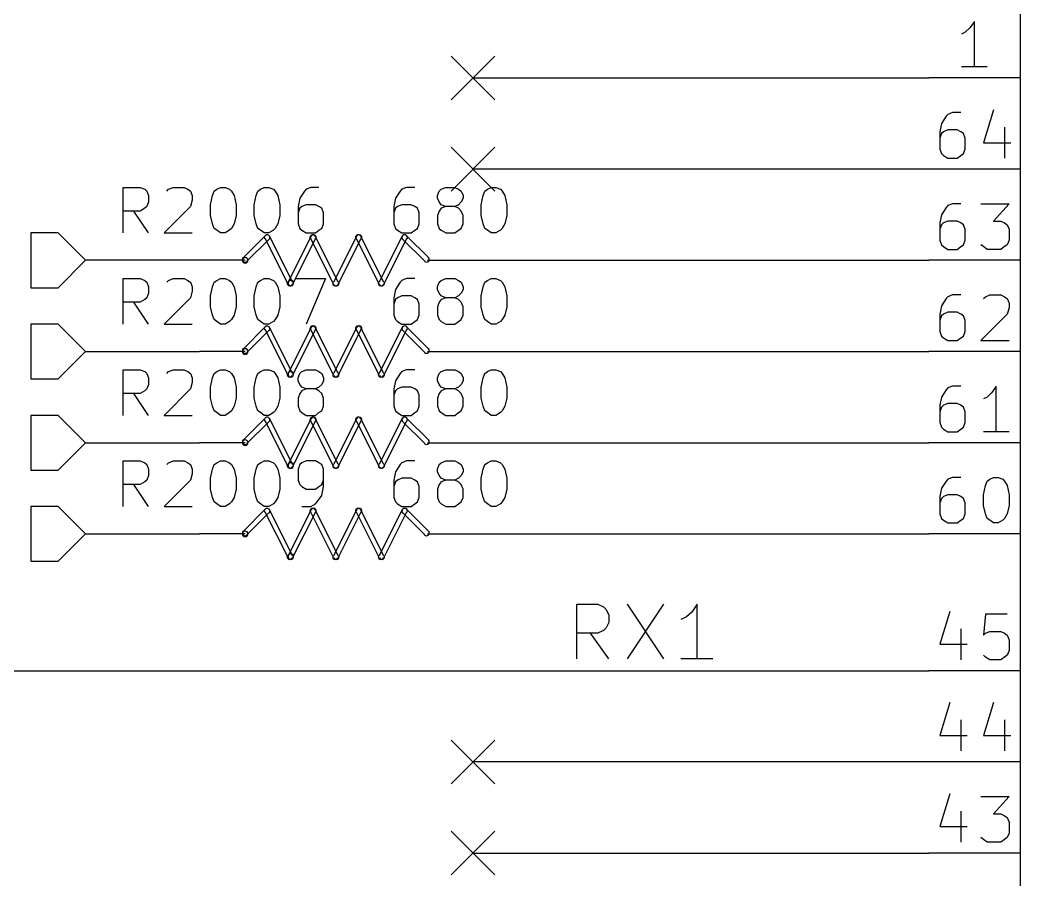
# Model space of a CAD drawing. Extents: x 10 to 287, y -200 to -10.
# Drawn here: x 26.75 to 54.61, y -78.22 to -54.27 of the extents above; entities that cross this region are included whole.
import ezdxf

# ---------------------------------------------------------------- set-up
doc = ezdxf.new("R2010")
doc.units = 0
doc.header["$MEASUREMENT"] = 0
doc.layers.add('BLACK', color=7, linetype='CONTINUOUS')

msp = doc.modelspace()

# ---------------------------------------------------------------- linework, layer by layer
at = {"layer": 'Black'}
for p, q in [((42.2656, -72.0598), (42.2656, -70.5358)), ((42.2656, -70.5358), (42.8498, -70.5358)), ((42.8498, -70.5358), (43.0022, -70.612)), ((43.0022, -70.612), (43.0784, -70.6882)), ((43.0784, -70.6882), (43.1546, -70.8406)), ((43.6626, -70.5358), (44.6786, -72.0598)), ((44.6786, -70.5358), (43.6626, -72.0598)), ((45.466, -70.7644), (45.3136, -70.8914)), ((45.6184, -70.5358), (45.466, -70.7644)), ((45.6184, -72.0598), (45.6184, -70.5358)), ((43.1546, -71.0438), (43.0784, -71.1962)), ((43.1546, -70.8406), (43.1546, -71.0438)), ((45.3136, -70.8914), (45.1612, -70.9676)), ((43.0022, -71.2724), (42.8498, -71.3486)), ((43.0784, -71.1962), (43.0022, -71.2724)), ((42.8498, -71.3486), (42.2656, -71.3486)), ((43.1546, -72.0598), (42.6466, -71.3486)), ((46.0502, -72.0598), (45.1612, -72.0598))]:
    msp.add_line(p, q, dxfattribs=at)
at = {"layer": 'Blue 2'}
for p, q in [((38.7604, -55.2704), (39.9796, -56.4896)), ((39.9796, -55.2704), (38.7604, -56.4896)), ((38.7604, -57.8104), (39.9796, -59.0296)), ((39.9796, -57.8104), (38.7604, -59.0296)), ((38.7604, -74.3204), (39.9796, -75.5396)), ((39.9796, -74.3204), (38.7604, -75.5396)), ((38.7604, -76.8604), (39.9796, -78.0796)), ((39.9796, -76.8604), (38.7604, -78.0796))]:
    msp.add_line(p, q, dxfattribs=at)
at = {"layer": 'Brown 2'}
for p, q in [((27.813, -60.198), (27.051, -60.198)), ((27.051, -60.198), (27.051, -61.722)), ((28.575, -60.96), (27.813, -60.198)), ((27.813, -61.722), (28.575, -60.96)), ((27.051, -61.722), (27.813, -61.722)), ((27.813, -62.738), (27.051, -62.738)), ((27.051, -62.738), (27.051, -64.262)), ((28.575, -63.5), (27.813, -62.738)), ((27.813, -64.262), (28.575, -63.5)), ((27.051, -64.262), (27.813, -64.262)), ((27.813, -65.278), (27.051, -65.278)), ((27.051, -65.278), (27.051, -66.802)), ((28.575, -66.04), (27.813, -65.278)), ((27.813, -66.802), (28.575, -66.04)), ((27.051, -66.802), (27.813, -66.802)), ((27.813, -67.818), (27.051, -67.818)), ((27.051, -67.818), (27.051, -69.342)), ((28.575, -68.58), (27.813, -67.818)), ((27.813, -69.342), (28.575, -68.58)), ((27.051, -69.342), (27.813, -69.342))]:
    msp.add_line(p, q, dxfattribs=at)
at = {"layer": 'Cyan 2'}
for p, q in [((29.6164, -60.198), (29.6164, -58.928)), ((29.6164, -58.928), (30.099, -58.928)), ((30.099, -58.928), (30.226, -58.9788)), ((30.226, -58.9788), (30.2768, -59.0296)), ((30.2768, -59.0296), (30.3276, -59.1566)), ((30.8356, -59.0296), (30.8864, -58.9788)), ((30.8864, -58.9788), (31.0134, -58.928)), ((31.0134, -58.928), (31.3182, -58.928)), ((31.3182, -58.928), (31.4198, -58.9788)), ((31.4198, -58.9788), (31.496, -59.0296)), ((31.496, -59.0296), (31.5468, -59.1566)), ((32.1056, -59.1566), (32.1564, -59.0296)), ((32.1564, -59.0296), (32.2326, -58.9788)), ((32.2326, -58.9788), (32.3342, -58.928)), ((32.3342, -58.928), (32.4612, -58.928)), ((32.4612, -58.928), (32.5882, -58.9788)), ((32.5882, -58.9788), (32.639, -59.0296)), ((32.639, -59.0296), (32.7152, -59.1566)), ((33.3248, -59.1566), (33.3756, -59.0296)), ((33.3756, -59.0296), (33.4518, -58.9788)), ((33.4518, -58.9788), (33.5534, -58.928)), ((33.5534, -58.928), (33.6804, -58.928)), ((33.6804, -58.928), (33.8074, -58.9788)), ((33.8074, -58.9788), (33.8582, -59.0296)), ((33.8582, -59.0296), (33.9344, -59.1566)), ((34.671, -59.0296), (34.544, -59.2328)), ((34.7218, -58.9788), (34.671, -59.0296)), ((34.8488, -58.928), (34.7218, -58.9788)), ((35.0774, -58.928), (34.8488, -58.928)), ((37.338, -59.0296), (37.211, -59.2328)), ((37.3888, -58.9788), (37.338, -59.0296)), ((37.5158, -58.928), (37.3888, -58.9788)), ((37.7444, -58.928), (37.5158, -58.928)), ((38.3794, -59.1566), (38.4302, -59.0296)), ((38.4302, -59.0296), (38.481, -58.9788)), ((38.481, -58.9788), (38.608, -58.928)), ((38.608, -58.928), (38.862, -58.928)), ((38.862, -58.928), (38.9636, -58.9788)), ((38.9636, -58.9788), (39.0398, -59.0296)), ((39.0398, -59.0296), (39.0906, -59.1566)), ((39.6494, -59.1566), (39.7002, -59.0296)), ((39.7002, -59.0296), (39.7764, -58.9788)), ((39.7764, -58.9788), (39.878, -58.928)), ((39.878, -58.928), (40.005, -58.928)), ((40.005, -58.928), (40.132, -58.9788)), ((40.132, -58.9788), (40.1828, -59.0296)), ((40.1828, -59.0296), (40.259, -59.1566)), ((30.3276, -59.3344), (30.2768, -59.4614)), ((30.3276, -59.1566), (30.3276, -59.3344)), ((31.5468, -59.2836), (31.496, -59.4614)), ((31.5468, -59.1566), (31.5468, -59.2836)), ((32.0548, -59.4106), (32.1056, -59.1566)), ((32.7152, -59.1566), (32.766, -59.4106)), ((33.274, -59.4106), (33.3248, -59.1566)), ((33.9344, -59.1566), (33.9852, -59.4106)), ((34.544, -59.2328), (34.4932, -59.4614)), ((37.211, -59.2328), (37.1602, -59.4614)), ((38.3794, -59.2328), (38.3794, -59.1566)), ((38.4302, -59.3344), (38.3794, -59.2328)), ((38.481, -59.4106), (38.4302, -59.3344)), ((39.0398, -59.3344), (38.9636, -59.4106)), ((39.0906, -59.2328), (39.0398, -59.3344)), ((39.0906, -59.1566), (39.0906, -59.2328)), ((39.5986, -59.4106), (39.6494, -59.1566)), ((40.259, -59.1566), (40.3098, -59.4106)), ((30.099, -59.5884), (29.6164, -59.5884)), ((30.3276, -60.198), (29.9212, -59.5884)), ((30.226, -59.5122), (30.099, -59.5884)), ((30.2768, -59.4614), (30.226, -59.5122)), ((31.496, -59.4614), (30.7594, -60.198)), ((32.0548, -59.7154), (32.0548, -59.4106)), ((32.766, -59.4106), (32.766, -59.7154)), ((33.274, -59.7154), (33.274, -59.4106)), ((33.9852, -59.4106), (33.9852, -59.7154)), ((34.4932, -59.4614), (34.4932, -59.944)), ((34.544, -59.5122), (34.4932, -59.6392)), ((34.5948, -59.4614), (34.544, -59.5122)), ((34.7218, -59.4106), (34.5948, -59.4614)), ((34.9758, -59.4106), (34.7218, -59.4106)), ((35.0774, -59.4614), (34.9758, -59.4106)), ((35.1536, -59.5122), (35.0774, -59.4614)), ((35.2044, -59.6392), (35.1536, -59.5122)), ((37.1602, -59.4614), (37.1602, -59.944)), ((37.211, -59.5122), (37.1602, -59.6392)), ((37.2618, -59.4614), (37.211, -59.5122)), ((37.3888, -59.4106), (37.2618, -59.4614)), ((37.6428, -59.4106), (37.3888, -59.4106)), ((37.7444, -59.4614), (37.6428, -59.4106)), ((37.8206, -59.5122), (37.7444, -59.4614)), ((37.8714, -59.6392), (37.8206, -59.5122)), ((38.4302, -59.5884), (38.3794, -59.7154)), ((38.481, -59.5122), (38.4302, -59.5884)), ((38.608, -59.4614), (38.481, -59.4106)), ((38.608, -59.4614), (38.481, -59.5122)), ((38.862, -59.4614), (38.608, -59.4614)), ((38.9636, -59.4106), (38.862, -59.4614)), ((38.9636, -59.5122), (38.862, -59.4614)), ((39.0398, -59.5884), (38.9636, -59.5122)), ((39.0906, -59.7154), (39.0398, -59.5884)), ((39.5986, -59.7154), (39.5986, -59.4106)), ((40.3098, -59.4106), (40.3098, -59.7154)), ((32.1056, -59.944), (32.0548, -59.7154)), ((32.766, -59.7154), (32.7152, -59.944)), ((33.3248, -59.944), (33.274, -59.7154)), ((33.9852, -59.7154), (33.9344, -59.944)), ((35.2044, -59.944), (35.2044, -59.6392)), ((37.8714, -59.944), (37.8714, -59.6392)), ((38.3794, -59.7154), (38.3794, -59.944)), ((39.0906, -59.944), (39.0906, -59.7154)), ((39.6494, -59.944), (39.5986, -59.7154)), ((40.3098, -59.7154), (40.259, -59.944)), ((32.1564, -60.071), (32.1056, -59.944)), ((32.2326, -60.1218), (32.1564, -60.071)), ((32.3342, -60.198), (32.2326, -60.1218)), ((32.5882, -60.1218), (32.4612, -60.198)), ((32.639, -60.071), (32.5882, -60.1218)), ((32.7152, -59.944), (32.639, -60.071)), ((33.3756, -60.071), (33.3248, -59.944)), ((33.4518, -60.1218), (33.3756, -60.071)), ((33.5534, -60.198), (33.4518, -60.1218)), ((33.8074, -60.1218), (33.6804, -60.198)), ((33.8582, -60.071), (33.8074, -60.1218)), ((33.9344, -59.944), (33.8582, -60.071)), ((34.4932, -59.944), (34.544, -60.071)), ((34.544, -60.071), (34.5948, -60.1218)), ((34.5948, -60.1218), (34.7218, -60.198)), ((34.9758, -60.198), (35.0774, -60.1218)), ((35.0774, -60.1218), (35.1536, -60.071)), ((35.1536, -60.071), (35.2044, -59.944)), ((37.1602, -59.944), (37.211, -60.071)), ((37.211, -60.071), (37.2618, -60.1218)), ((37.2618, -60.1218), (37.3888, -60.198)), ((37.6428, -60.198), (37.7444, -60.1218)), ((37.7444, -60.1218), (37.8206, -60.071)), ((37.8206, -60.071), (37.8714, -59.944)), ((38.3794, -59.944), (38.4302, -60.071)), ((38.4302, -60.071), (38.481, -60.1218)), ((38.481, -60.1218), (38.608, -60.198)), ((38.862, -60.198), (38.9636, -60.1218)), ((38.9636, -60.1218), (39.0398, -60.071)), ((39.0398, -60.071), (39.0906, -59.944)), ((39.7002, -60.071), (39.6494, -59.944)), ((39.7764, -60.1218), (39.7002, -60.071)), ((39.878, -60.198), (39.7764, -60.1218)), ((40.132, -60.1218), (40.005, -60.198)), ((40.1828, -60.071), (40.132, -60.1218)), ((40.259, -59.944), (40.1828, -60.071)), ((30.7594, -60.198), (31.5468, -60.198)), ((32.4612, -60.198), (32.3342, -60.198)), ((33.6804, -60.198), (33.5534, -60.198)), ((34.7218, -60.198), (34.9758, -60.198)), ((37.3888, -60.198), (37.6428, -60.198)), ((38.608, -60.198), (38.862, -60.198)), ((40.005, -60.198), (39.878, -60.198)), ((29.6164, -62.738), (29.6164, -61.468)), ((29.6164, -61.468), (30.099, -61.468)), ((30.099, -61.468), (30.226, -61.5188)), ((30.226, -61.5188), (30.2768, -61.5696)), ((30.2768, -61.5696), (30.3276, -61.6966)), ((30.8356, -61.5696), (30.8864, -61.5188)), ((30.8864, -61.5188), (31.0134, -61.468)), ((31.0134, -61.468), (31.3182, -61.468)), ((31.3182, -61.468), (31.4198, -61.5188)), ((31.4198, -61.5188), (31.496, -61.5696)), ((31.496, -61.5696), (31.5468, -61.6966)), ((32.1056, -61.6966), (32.1564, -61.5696)), ((32.1564, -61.5696), (32.2326, -61.5188)), ((32.2326, -61.5188), (32.3342, -61.468)), ((32.3342, -61.468), (32.4612, -61.468)), ((32.4612, -61.468), (32.5882, -61.5188)), ((32.5882, -61.5188), (32.639, -61.5696)), ((32.639, -61.5696), (32.7152, -61.6966)), ((33.3248, -61.6966), (33.3756, -61.5696)), ((33.3756, -61.5696), (33.4518, -61.5188)), ((33.4518, -61.5188), (33.5534, -61.468)), ((33.5534, -61.468), (33.6804, -61.468)), ((33.6804, -61.468), (33.8074, -61.5188)), ((33.8074, -61.5188), (33.8582, -61.5696)), ((33.8582, -61.5696), (33.9344, -61.6966)), ((34.417, -61.468), (35.2552, -61.468)), ((35.2552, -61.468), (34.7218, -62.738)), ((37.338, -61.5696), (37.211, -61.7728)), ((37.3888, -61.5188), (37.338, -61.5696)), ((37.5158, -61.468), (37.3888, -61.5188)), ((37.7444, -61.468), (37.5158, -61.468)), ((38.3794, -61.6966), (38.4302, -61.5696)), ((38.4302, -61.5696), (38.481, -61.5188)), ((38.481, -61.5188), (38.608, -61.468)), ((38.608, -61.468), (38.862, -61.468)), ((38.862, -61.468), (38.9636, -61.5188)), ((38.9636, -61.5188), (39.0398, -61.5696)), ((39.0398, -61.5696), (39.0906, -61.6966)), ((39.6494, -61.6966), (39.7002, -61.5696)), ((39.7002, -61.5696), (39.7764, -61.5188)), ((39.7764, -61.5188), (39.878, -61.468)), ((39.878, -61.468), (40.005, -61.468)), ((40.005, -61.468), (40.132, -61.5188)), ((40.132, -61.5188), (40.1828, -61.5696)), ((40.1828, -61.5696), (40.259, -61.6966)), ((30.3276, -61.6966), (30.3276, -61.8744)), ((31.5468, -61.8236), (31.496, -62.0014)), ((31.5468, -61.6966), (31.5468, -61.8236)), ((32.0548, -61.9506), (32.1056, -61.6966)), ((32.7152, -61.6966), (32.766, -61.9506)), ((33.274, -61.9506), (33.3248, -61.6966)), ((33.9344, -61.6966), (33.9852, -61.9506)), ((37.211, -61.7728), (37.1602, -62.0014)), ((38.3794, -61.7728), (38.3794, -61.6966)), ((38.4302, -61.8744), (38.3794, -61.7728)), ((39.0906, -61.7728), (39.0398, -61.8744)), ((39.0906, -61.6966), (39.0906, -61.7728)), ((39.5986, -61.9506), (39.6494, -61.6966)), ((40.259, -61.6966), (40.3098, -61.9506)), ((30.099, -62.1284), (29.6164, -62.1284)), ((30.3276, -62.738), (29.9212, -62.1284)), ((30.226, -62.0522), (30.099, -62.1284)), ((30.2768, -62.0014), (30.226, -62.0522)), ((30.3276, -61.8744), (30.2768, -62.0014)), ((31.496, -62.0014), (30.7594, -62.738)), ((32.0548, -62.2554), (32.0548, -61.9506)), ((32.766, -61.9506), (32.766, -62.2554)), ((33.274, -62.2554), (33.274, -61.9506)), ((33.9852, -61.9506), (33.9852, -62.2554)), ((37.1602, -62.0014), (37.1602, -62.484)), ((37.211, -62.0522), (37.1602, -62.1792)), ((37.2618, -62.0014), (37.211, -62.0522)), ((37.3888, -61.9506), (37.2618, -62.0014)), ((37.6428, -61.9506), (37.3888, -61.9506)), ((37.7444, -62.0014), (37.6428, -61.9506)), ((37.8206, -62.0522), (37.7444, -62.0014)), ((37.8714, -62.1792), (37.8206, -62.0522)), ((38.4302, -62.1284), (38.3794, -62.2554)), ((38.481, -61.9506), (38.4302, -61.8744)), ((38.481, -62.0522), (38.4302, -62.1284)), ((38.608, -62.0014), (38.481, -61.9506)), ((38.608, -62.0014), (38.481, -62.0522)), ((38.862, -62.0014), (38.608, -62.0014)), ((38.9636, -61.9506), (38.862, -62.0014)), ((38.9636, -62.0522), (38.862, -62.0014)), ((39.0398, -61.8744), (38.9636, -61.9506)), ((39.0398, -62.1284), (38.9636, -62.0522)), ((39.0906, -62.2554), (39.0398, -62.1284)), ((39.5986, -62.2554), (39.5986, -61.9506)), ((40.3098, -61.9506), (40.3098, -62.2554)), ((32.1056, -62.484), (32.0548, -62.2554)), ((32.766, -62.2554), (32.7152, -62.484)), ((33.3248, -62.484), (33.274, -62.2554)), ((33.9852, -62.2554), (33.9344, -62.484)), ((37.8714, -62.484), (37.8714, -62.1792)), ((38.3794, -62.2554), (38.3794, -62.484)), ((39.0906, -62.484), (39.0906, -62.2554)), ((39.6494, -62.484), (39.5986, -62.2554)), ((40.3098, -62.2554), (40.259, -62.484)), ((32.1564, -62.611), (32.1056, -62.484)), ((32.2326, -62.6618), (32.1564, -62.611)), ((32.3342, -62.738), (32.2326, -62.6618)), ((32.5882, -62.6618), (32.4612, -62.738)), ((32.639, -62.611), (32.5882, -62.6618)), ((32.7152, -62.484), (32.639, -62.611)), ((33.3756, -62.611), (33.3248, -62.484)), ((33.4518, -62.6618), (33.3756, -62.611)), ((33.5534, -62.738), (33.4518, -62.6618)), ((33.8074, -62.6618), (33.6804, -62.738)), ((33.8582, -62.611), (33.8074, -62.6618)), ((33.9344, -62.484), (33.8582, -62.611)), ((37.1602, -62.484), (37.211, -62.611)), ((37.211, -62.611), (37.2618, -62.6618)), ((37.2618, -62.6618), (37.3888, -62.738)), ((37.6428, -62.738), (37.7444, -62.6618)), ((37.7444, -62.6618), (37.8206, -62.611)), ((37.8206, -62.611), (37.8714, -62.484)), ((38.3794, -62.484), (38.4302, -62.611)), ((38.4302, -62.611), (38.481, -62.6618)), ((38.481, -62.6618), (38.608, -62.738)), ((38.862, -62.738), (38.9636, -62.6618)), ((38.9636, -62.6618), (39.0398, -62.611)), ((39.0398, -62.611), (39.0906, -62.484)), ((39.7002, -62.611), (39.6494, -62.484)), ((39.7764, -62.6618), (39.7002, -62.611)), ((39.878, -62.738), (39.7764, -62.6618)), ((40.132, -62.6618), (40.005, -62.738)), ((40.1828, -62.611), (40.132, -62.6618)), ((40.259, -62.484), (40.1828, -62.611)), ((30.7594, -62.738), (31.5468, -62.738)), ((32.4612, -62.738), (32.3342, -62.738)), ((33.6804, -62.738), (33.5534, -62.738)), ((37.3888, -62.738), (37.6428, -62.738)), ((38.608, -62.738), (38.862, -62.738)), ((40.005, -62.738), (39.878, -62.738)), ((29.6164, -65.278), (29.6164, -64.008)), ((29.6164, -64.008), (30.099, -64.008)), ((30.099, -64.008), (30.226, -64.0588)), ((30.226, -64.0588), (30.2768, -64.1096)), ((30.8356, -64.1096), (30.8864, -64.0588)), ((30.8864, -64.0588), (31.0134, -64.008)), ((31.0134, -64.008), (31.3182, -64.008)), ((31.3182, -64.008), (31.4198, -64.0588)), ((31.4198, -64.0588), (31.496, -64.1096)), ((32.1564, -64.1096), (32.2326, -64.0588)), ((32.2326, -64.0588), (32.3342, -64.008)), ((32.3342, -64.008), (32.4612, -64.008)), ((32.4612, -64.008), (32.5882, -64.0588)), ((32.5882, -64.0588), (32.639, -64.1096)), ((33.3756, -64.1096), (33.4518, -64.0588)), ((33.4518, -64.0588), (33.5534, -64.008)), ((33.5534, -64.008), (33.6804, -64.008)), ((33.6804, -64.008), (33.8074, -64.0588)), ((33.8074, -64.0588), (33.8582, -64.1096)), ((34.544, -64.1096), (34.5948, -64.0588)), ((34.5948, -64.0588), (34.7218, -64.008)), ((34.7218, -64.008), (34.9758, -64.008)), ((34.9758, -64.008), (35.0774, -64.0588)), ((35.0774, -64.0588), (35.1536, -64.1096)), ((37.3888, -64.0588), (37.338, -64.1096)), ((37.5158, -64.008), (37.3888, -64.0588)), ((37.7444, -64.008), (37.5158, -64.008)), ((38.4302, -64.1096), (38.481, -64.0588)), ((38.481, -64.0588), (38.608, -64.008)), ((38.608, -64.008), (38.862, -64.008)), ((38.862, -64.008), (38.9636, -64.0588)), ((38.9636, -64.0588), (39.0398, -64.1096)), ((39.7002, -64.1096), (39.7764, -64.0588)), ((39.7764, -64.0588), (39.878, -64.008)), ((39.878, -64.008), (40.005, -64.008)), ((40.005, -64.008), (40.132, -64.0588)), ((40.132, -64.0588), (40.1828, -64.1096)), ((30.2768, -64.1096), (30.3276, -64.2366)), ((30.3276, -64.2366), (30.3276, -64.4144)), ((31.496, -64.1096), (31.5468, -64.2366)), ((31.5468, -64.3636), (31.496, -64.5414)), ((31.5468, -64.2366), (31.5468, -64.3636)), ((32.0548, -64.4906), (32.1056, -64.2366)), ((32.1056, -64.2366), (32.1564, -64.1096)), ((32.639, -64.1096), (32.7152, -64.2366)), ((32.7152, -64.2366), (32.766, -64.4906)), ((33.274, -64.4906), (33.3248, -64.2366)), ((33.3248, -64.2366), (33.3756, -64.1096)), ((33.8582, -64.1096), (33.9344, -64.2366)), ((33.9344, -64.2366), (33.9852, -64.4906)), ((34.4932, -64.2366), (34.544, -64.1096)), ((34.4932, -64.3128), (34.4932, -64.2366)), ((34.544, -64.4144), (34.4932, -64.3128)), ((35.1536, -64.1096), (35.2044, -64.2366)), ((35.2044, -64.3128), (35.1536, -64.4144)), ((35.2044, -64.2366), (35.2044, -64.3128)), ((37.211, -64.3128), (37.1602, -64.5414)), ((37.338, -64.1096), (37.211, -64.3128)), ((38.3794, -64.2366), (38.4302, -64.1096)), ((38.3794, -64.3128), (38.3794, -64.2366)), ((38.4302, -64.4144), (38.3794, -64.3128)), ((39.0398, -64.1096), (39.0906, -64.2366)), ((39.0906, -64.3128), (39.0398, -64.4144)), ((39.0906, -64.2366), (39.0906, -64.3128)), ((39.5986, -64.4906), (39.6494, -64.2366)), ((39.6494, -64.2366), (39.7002, -64.1096)), ((40.1828, -64.1096), (40.259, -64.2366)), ((40.259, -64.2366), (40.3098, -64.4906)), ((30.226, -64.5922), (30.099, -64.6684)), ((30.2768, -64.5414), (30.226, -64.5922)), ((30.3276, -64.4144), (30.2768, -64.5414)), ((31.496, -64.5414), (30.7594, -65.278)), ((32.0548, -64.7954), (32.0548, -64.4906)), ((32.766, -64.4906), (32.766, -64.7954)), ((33.274, -64.7954), (33.274, -64.4906)), ((33.9852, -64.4906), (33.9852, -64.7954)), ((34.5948, -64.4906), (34.544, -64.4144)), ((34.5948, -64.5922), (34.544, -64.6684)), ((34.7218, -64.5414), (34.5948, -64.4906)), ((34.7218, -64.5414), (34.5948, -64.5922)), ((34.9758, -64.5414), (34.7218, -64.5414)), ((35.0774, -64.4906), (34.9758, -64.5414)), ((35.0774, -64.5922), (34.9758, -64.5414)), ((35.1536, -64.4144), (35.0774, -64.4906)), ((35.1536, -64.6684), (35.0774, -64.5922)), ((37.1602, -64.5414), (37.1602, -65.024)), ((37.211, -64.5922), (37.1602, -64.7192)), ((37.2618, -64.5414), (37.211, -64.5922)), ((37.3888, -64.4906), (37.2618, -64.5414)), ((37.6428, -64.4906), (37.3888, -64.4906)), ((37.7444, -64.5414), (37.6428, -64.4906)), ((37.8206, -64.5922), (37.7444, -64.5414)), ((37.8714, -64.7192), (37.8206, -64.5922)), ((38.481, -64.4906), (38.4302, -64.4144)), ((38.481, -64.5922), (38.4302, -64.6684)), ((38.608, -64.5414), (38.481, -64.4906)), ((38.608, -64.5414), (38.481, -64.5922)), ((38.862, -64.5414), (38.608, -64.5414)), ((38.9636, -64.4906), (38.862, -64.5414)), ((38.9636, -64.5922), (38.862, -64.5414)), ((39.0398, -64.4144), (38.9636, -64.4906)), ((39.0398, -64.6684), (38.9636, -64.5922)), ((39.5986, -64.7954), (39.5986, -64.4906)), ((40.3098, -64.4906), (40.3098, -64.7954)), ((30.099, -64.6684), (29.6164, -64.6684)), ((30.3276, -65.278), (29.9212, -64.6684)), ((32.1056, -65.024), (32.0548, -64.7954)), ((32.766, -64.7954), (32.7152, -65.024)), ((33.3248, -65.024), (33.274, -64.7954)), ((33.9852, -64.7954), (33.9344, -65.024)), ((34.544, -64.6684), (34.4932, -64.7954)), ((34.4932, -64.7954), (34.4932, -65.024)), ((35.2044, -64.7954), (35.1536, -64.6684)), ((35.2044, -65.024), (35.2044, -64.7954)), ((37.8714, -65.024), (37.8714, -64.7192)), ((38.4302, -64.6684), (38.3794, -64.7954)), ((38.3794, -64.7954), (38.3794, -65.024)), ((39.0906, -64.7954), (39.0398, -64.6684)), ((39.0906, -65.024), (39.0906, -64.7954)), ((39.6494, -65.024), (39.5986, -64.7954)), ((40.3098, -64.7954), (40.259, -65.024)), ((32.1564, -65.151), (32.1056, -65.024)), ((32.2326, -65.2018), (32.1564, -65.151)), ((32.639, -65.151), (32.5882, -65.2018)), ((32.7152, -65.024), (32.639, -65.151)), ((33.3756, -65.151), (33.3248, -65.024)), ((33.4518, -65.2018), (33.3756, -65.151)), ((33.8582, -65.151), (33.8074, -65.2018)), ((33.9344, -65.024), (33.8582, -65.151)), ((34.4932, -65.024), (34.544, -65.151)), ((34.544, -65.151), (34.5948, -65.2018)), ((35.0774, -65.2018), (35.1536, -65.151)), ((35.1536, -65.151), (35.2044, -65.024)), ((37.1602, -65.024), (37.211, -65.151)), ((37.211, -65.151), (37.2618, -65.2018)), ((37.7444, -65.2018), (37.8206, -65.151)), ((37.8206, -65.151), (37.8714, -65.024)), ((38.3794, -65.024), (38.4302, -65.151)), ((38.4302, -65.151), (38.481, -65.2018)), ((38.9636, -65.2018), (39.0398, -65.151)), ((39.0398, -65.151), (39.0906, -65.024)), ((39.7002, -65.151), (39.6494, -65.024)), ((39.7764, -65.2018), (39.7002, -65.151)), ((40.1828, -65.151), (40.132, -65.2018)), ((40.259, -65.024), (40.1828, -65.151)), ((30.7594, -65.278), (31.5468, -65.278)), ((32.3342, -65.278), (32.2326, -65.2018)), ((32.4612, -65.278), (32.3342, -65.278)), ((32.5882, -65.2018), (32.4612, -65.278)), ((33.5534, -65.278), (33.4518, -65.2018)), ((33.6804, -65.278), (33.5534, -65.278)), ((33.8074, -65.2018), (33.6804, -65.278)), ((34.5948, -65.2018), (34.7218, -65.278)), ((34.7218, -65.278), (34.9758, -65.278)), ((34.9758, -65.278), (35.0774, -65.2018)), ((37.2618, -65.2018), (37.3888, -65.278)), ((37.3888, -65.278), (37.6428, -65.278)), ((37.6428, -65.278), (37.7444, -65.2018)), ((38.481, -65.2018), (38.608, -65.278)), ((38.608, -65.278), (38.862, -65.278)), ((38.862, -65.278), (38.9636, -65.2018)), ((39.878, -65.278), (39.7764, -65.2018)), ((40.005, -65.278), (39.878, -65.278)), ((40.132, -65.2018), (40.005, -65.278)), ((29.6164, -67.818), (29.6164, -66.548)), ((29.6164, -66.548), (30.099, -66.548)), ((30.099, -66.548), (30.226, -66.5988)), ((30.8864, -66.5988), (31.0134, -66.548)), ((31.0134, -66.548), (31.3182, -66.548)), ((31.3182, -66.548), (31.4198, -66.5988)), ((32.2326, -66.5988), (32.3342, -66.548)), ((32.3342, -66.548), (32.4612, -66.548)), ((32.4612, -66.548), (32.5882, -66.5988)), ((33.4518, -66.5988), (33.5534, -66.548)), ((33.5534, -66.548), (33.6804, -66.548)), ((33.6804, -66.548), (33.8074, -66.5988)), ((34.7218, -66.548), (34.5948, -66.5988)), ((34.9758, -66.548), (34.7218, -66.548)), ((35.0774, -66.5988), (34.9758, -66.548)), ((37.5158, -66.548), (37.3888, -66.5988)), ((37.7444, -66.548), (37.5158, -66.548)), ((38.481, -66.5988), (38.608, -66.548)), ((38.608, -66.548), (38.862, -66.548)), ((38.862, -66.548), (38.9636, -66.5988)), ((39.7764, -66.5988), (39.878, -66.548)), ((39.878, -66.548), (40.005, -66.548)), ((40.005, -66.548), (40.132, -66.5988)), ((30.226, -66.5988), (30.2768, -66.6496)), ((30.2768, -66.6496), (30.3276, -66.7766)), ((30.3276, -66.7766), (30.3276, -66.9544)), ((30.8356, -66.6496), (30.8864, -66.5988)), ((31.4198, -66.5988), (31.496, -66.6496)), ((31.496, -66.6496), (31.5468, -66.7766)), ((31.5468, -66.7766), (31.5468, -66.9036)), ((32.0548, -67.0306), (32.1056, -66.7766)), ((32.1056, -66.7766), (32.1564, -66.6496)), ((32.1564, -66.6496), (32.2326, -66.5988)), ((32.5882, -66.5988), (32.639, -66.6496)), ((32.639, -66.6496), (32.7152, -66.7766)), ((32.7152, -66.7766), (32.766, -67.0306)), ((33.274, -67.0306), (33.3248, -66.7766)), ((33.3248, -66.7766), (33.3756, -66.6496)), ((33.3756, -66.6496), (33.4518, -66.5988)), ((33.8074, -66.5988), (33.8582, -66.6496)), ((33.8582, -66.6496), (33.9344, -66.7766)), ((33.9344, -66.7766), (33.9852, -67.0306)), ((34.544, -66.6496), (34.4932, -66.7766)), ((34.4932, -66.7766), (34.4932, -67.0814)), ((34.5948, -66.5988), (34.544, -66.6496)), ((35.1536, -66.6496), (35.0774, -66.5988)), ((35.2044, -66.7766), (35.1536, -66.6496)), ((35.2044, -67.2592), (35.2044, -66.7766)), ((37.211, -66.8528), (37.1602, -67.0814)), ((37.338, -66.6496), (37.211, -66.8528)), ((37.3888, -66.5988), (37.338, -66.6496)), ((38.3794, -66.7766), (38.4302, -66.6496)), ((38.3794, -66.8528), (38.3794, -66.7766)), ((38.4302, -66.9544), (38.3794, -66.8528)), ((38.4302, -66.6496), (38.481, -66.5988)), ((38.9636, -66.5988), (39.0398, -66.6496)), ((39.0398, -66.6496), (39.0906, -66.7766)), ((39.0906, -66.8528), (39.0398, -66.9544)), ((39.0906, -66.7766), (39.0906, -66.8528)), ((39.5986, -67.0306), (39.6494, -66.7766)), ((39.6494, -66.7766), (39.7002, -66.6496)), ((39.7002, -66.6496), (39.7764, -66.5988)), ((40.132, -66.5988), (40.1828, -66.6496)), ((40.1828, -66.6496), (40.259, -66.7766)), ((40.259, -66.7766), (40.3098, -67.0306)), ((30.226, -67.1322), (30.099, -67.2084)), ((30.2768, -67.0814), (30.226, -67.1322)), ((30.3276, -66.9544), (30.2768, -67.0814)), ((31.496, -67.0814), (30.7594, -67.818)), ((31.5468, -66.9036), (31.496, -67.0814)), ((32.0548, -67.3354), (32.0548, -67.0306)), ((32.766, -67.0306), (32.766, -67.3354)), ((33.274, -67.3354), (33.274, -67.0306)), ((33.9852, -67.0306), (33.9852, -67.3354)), ((34.4932, -67.0814), (34.544, -67.2084)), ((35.1536, -67.2084), (35.2044, -67.0814)), ((37.1602, -67.0814), (37.1602, -67.564)), ((37.211, -67.1322), (37.1602, -67.2592)), ((37.2618, -67.0814), (37.211, -67.1322)), ((37.3888, -67.0306), (37.2618, -67.0814)), ((37.6428, -67.0306), (37.3888, -67.0306)), ((37.7444, -67.0814), (37.6428, -67.0306)), ((37.8206, -67.1322), (37.7444, -67.0814)), ((37.8714, -67.2592), (37.8206, -67.1322)), ((38.481, -67.0306), (38.4302, -66.9544)), ((38.481, -67.1322), (38.4302, -67.2084)), ((38.608, -67.0814), (38.481, -67.0306)), ((38.608, -67.0814), (38.481, -67.1322)), ((38.862, -67.0814), (38.608, -67.0814)), ((38.9636, -67.0306), (38.862, -67.0814)), ((38.9636, -67.1322), (38.862, -67.0814)), ((39.0398, -66.9544), (38.9636, -67.0306)), ((39.0398, -67.2084), (38.9636, -67.1322)), ((39.5986, -67.3354), (39.5986, -67.0306)), ((40.3098, -67.0306), (40.3098, -67.3354)), ((30.099, -67.2084), (29.6164, -67.2084)), ((30.3276, -67.818), (29.9212, -67.2084)), ((32.1056, -67.564), (32.0548, -67.3354)), ((32.766, -67.3354), (32.7152, -67.564)), ((33.3248, -67.564), (33.274, -67.3354)), ((33.9852, -67.3354), (33.9344, -67.564)), ((34.544, -67.2084), (34.5948, -67.2592)), ((34.5948, -67.2592), (34.7218, -67.3354)), ((34.7218, -67.3354), (34.9758, -67.3354)), ((34.9758, -67.3354), (35.0774, -67.2592)), ((35.0774, -67.2592), (35.1536, -67.2084)), ((35.1536, -67.5132), (35.2044, -67.2592)), ((37.8714, -67.564), (37.8714, -67.2592)), ((38.4302, -67.2084), (38.3794, -67.3354)), ((38.3794, -67.3354), (38.3794, -67.564)), ((39.0906, -67.3354), (39.0398, -67.2084)), ((39.0906, -67.564), (39.0906, -67.3354)), ((39.6494, -67.564), (39.5986, -67.3354)), ((40.3098, -67.3354), (40.259, -67.564)), ((32.1564, -67.691), (32.1056, -67.564)), ((32.2326, -67.7418), (32.1564, -67.691)), ((32.639, -67.691), (32.5882, -67.7418)), ((32.7152, -67.564), (32.639, -67.691)), ((33.3756, -67.691), (33.3248, -67.564)), ((33.4518, -67.7418), (33.3756, -67.691)), ((33.8582, -67.691), (33.8074, -67.7418)), ((33.9344, -67.564), (33.8582, -67.691)), ((34.9758, -67.7418), (35.0266, -67.691)), ((35.0266, -67.691), (35.1536, -67.5132)), ((37.1602, -67.564), (37.211, -67.691)), ((37.211, -67.691), (37.2618, -67.7418)), ((37.7444, -67.7418), (37.8206, -67.691)), ((37.8206, -67.691), (37.8714, -67.564)), ((38.3794, -67.564), (38.4302, -67.691)), ((38.4302, -67.691), (38.481, -67.7418)), ((38.9636, -67.7418), (39.0398, -67.691)), ((39.0398, -67.691), (39.0906, -67.564)), ((39.7002, -67.691), (39.6494, -67.564)), ((39.7764, -67.7418), (39.7002, -67.691)), ((40.1828, -67.691), (40.132, -67.7418)), ((40.259, -67.564), (40.1828, -67.691)), ((30.7594, -67.818), (31.5468, -67.818)), ((32.3342, -67.818), (32.2326, -67.7418)), ((32.4612, -67.818), (32.3342, -67.818)), ((32.5882, -67.7418), (32.4612, -67.818)), ((33.5534, -67.818), (33.4518, -67.7418)), ((33.6804, -67.818), (33.5534, -67.818)), ((33.8074, -67.7418), (33.6804, -67.818)), ((34.5948, -67.818), (34.8488, -67.818)), ((34.8488, -67.818), (34.9758, -67.7418)), ((37.2618, -67.7418), (37.3888, -67.818)), ((37.3888, -67.818), (37.6428, -67.818)), ((37.6428, -67.818), (37.7444, -67.7418)), ((38.481, -67.7418), (38.608, -67.818)), ((38.608, -67.818), (38.862, -67.818)), ((38.862, -67.818), (38.9636, -67.7418)), ((39.878, -67.818), (39.7764, -67.7418)), ((40.005, -67.818), (39.878, -67.818)), ((40.132, -67.7418), (40.005, -67.818))]:
    msp.add_line(p, q, dxfattribs=at)
at = {"layer": 'Green 2'}
for p, q in [((39.37, -55.88), (52.07, -55.88)), ((52.07, -58.42), (39.37, -58.42)), ((31.75, -60.96), (28.575, -60.96)), ((39.37, -60.96), (52.07, -60.96)), ((28.575, -63.5), (31.75, -63.5)), ((39.37, -63.5), (52.07, -63.5)), ((28.575, -66.04), (31.75, -66.04)), ((39.37, -66.04), (52.07, -66.04)), ((28.575, -68.58), (31.75, -68.58)), ((39.37, -68.58), (52.07, -68.58)), ((23.495, -72.39), (52.07, -72.39)), ((52.07, -74.93), (39.37, -74.93)), ((39.37, -77.47), (52.07, -77.47))]:
    msp.add_line(p, q, dxfattribs=at)
at = {"layer": 'Red 2'}
for p, q in [((54.61, -40.64), (54.61, -139.7)), ((53.34, -54.3052), (53.213, -54.483)), ((53.34, -55.5752), (53.34, -54.3052)), ((53.086, -54.61), (52.9844, -54.6608)), ((53.213, -54.483), (53.086, -54.61)), ((53.6956, -55.5752), (52.9844, -55.5752)), ((54.61, -55.88), (52.07, -55.88)), ((53.8734, -56.769), (53.594, -57.6834)), ((52.5526, -56.9468), (52.4256, -57.15)), ((52.6034, -56.896), (52.5526, -56.9468)), ((52.7304, -56.8452), (52.6034, -56.896)), ((52.959, -56.8452), (52.7304, -56.8452)), ((52.4256, -57.15), (52.3748, -57.3786)), ((52.3748, -57.3786), (52.3748, -57.8612)), ((52.4764, -57.3786), (52.4256, -57.4294)), ((52.6034, -57.3278), (52.4764, -57.3786)), ((52.8574, -57.3278), (52.6034, -57.3278)), ((52.959, -57.3786), (52.8574, -57.3278)), ((53.0352, -57.4294), (52.959, -57.3786)), ((54.1782, -57.2516), (54.1782, -58.1152)), ((52.4256, -57.4294), (52.3748, -57.5564)), ((53.086, -57.5564), (53.0352, -57.4294)), ((53.086, -57.8612), (53.086, -57.5564)), ((52.3748, -57.8612), (52.4256, -57.9882)), ((53.0352, -57.9882), (53.086, -57.8612)), ((53.594, -57.6834), (54.356, -57.6834)), ((52.4256, -57.9882), (52.4764, -58.039)), ((52.4764, -58.039), (52.6034, -58.1152)), ((52.6034, -58.1152), (52.8574, -58.1152)), ((52.8574, -58.1152), (52.959, -58.039)), ((52.959, -58.039), (53.0352, -57.9882)), ((54.61, -58.42), (52.07, -58.42)), ((52.5526, -59.4868), (52.4256, -59.69)), ((52.6034, -59.436), (52.5526, -59.4868)), ((52.7304, -59.3852), (52.6034, -59.436)), ((52.959, -59.3852), (52.7304, -59.3852)), ((53.5178, -59.3852), (54.3052, -59.3852)), ((54.3052, -59.3852), (53.8734, -59.8678)), ((52.4256, -59.69), (52.3748, -59.9186)), ((52.6034, -59.8678), (52.4764, -59.9186)), ((52.8574, -59.8678), (52.6034, -59.8678)), ((52.959, -59.9186), (52.8574, -59.8678)), ((53.8734, -59.8678), (54.0766, -59.8678)), ((54.0766, -59.8678), (54.1782, -59.9186)), ((52.3748, -59.9186), (52.3748, -60.4012)), ((52.4256, -59.9694), (52.3748, -60.0964)), ((52.4764, -59.9186), (52.4256, -59.9694)), ((53.0352, -59.9694), (52.959, -59.9186)), ((53.086, -60.0964), (53.0352, -59.9694)), ((53.086, -60.4012), (53.086, -60.0964)), ((54.1782, -59.9186), (54.2544, -59.9694)), ((54.2544, -59.9694), (54.3052, -60.0964)), ((54.3052, -60.0964), (54.3052, -60.4012)), ((33.5788, -60.2742), (32.9692, -60.8838)), ((33.6804, -60.3758), (33.0708, -60.9854)), ((34.2138, -61.6204), (33.5788, -60.3504)), ((34.3408, -61.5696), (33.7058, -60.2996)), ((34.8488, -60.2996), (34.2138, -61.5696)), ((34.9758, -60.3504), (34.3408, -61.6204)), ((35.4838, -61.6204), (34.8488, -60.3504)), ((35.6108, -61.5696), (34.9758, -60.2996)), ((36.1188, -60.2996), (35.4838, -61.5696)), ((36.2458, -60.3504), (35.6108, -61.6204)), ((36.7538, -61.6204), (36.1188, -60.3504)), ((36.8808, -61.5696), (36.2458, -60.2996)), ((37.3888, -60.2996), (36.7538, -61.5696)), ((37.5158, -60.3504), (36.8808, -61.6204)), ((38.0238, -60.9854), (37.4142, -60.3758)), ((38.1254, -60.8838), (37.5158, -60.2742)), ((52.3748, -60.4012), (52.4256, -60.5282)), ((53.0352, -60.5282), (53.086, -60.4012)), ((54.3052, -60.4012), (54.2544, -60.5282)), ((52.4256, -60.5282), (52.4764, -60.579)), ((52.4764, -60.579), (52.6034, -60.6552)), ((52.6034, -60.6552), (52.8574, -60.6552)), ((52.8574, -60.6552), (52.959, -60.579)), ((52.959, -60.579), (53.0352, -60.5282)), ((53.594, -60.579), (53.5178, -60.5282)), ((53.6956, -60.6552), (53.594, -60.579)), ((54.0766, -60.6552), (53.6956, -60.6552)), ((54.1782, -60.579), (54.0766, -60.6552)), ((54.2544, -60.5282), (54.1782, -60.579)), ((33.02, -60.96), (31.75, -60.96)), ((38.1, -60.96), (39.37, -60.96)), ((54.61, -60.96), (52.07, -60.96)), ((52.5526, -62.0268), (52.4256, -62.23)), ((52.6034, -61.976), (52.5526, -62.0268)), ((52.7304, -61.9252), (52.6034, -61.976)), ((52.959, -61.9252), (52.7304, -61.9252)), ((53.594, -62.0268), (53.6448, -61.976)), ((53.6448, -61.976), (53.7718, -61.9252)), ((53.7718, -61.9252), (54.0766, -61.9252)), ((54.0766, -61.9252), (54.1782, -61.976)), ((54.1782, -61.976), (54.2544, -62.0268)), ((54.2544, -62.0268), (54.3052, -62.1538)), ((52.4256, -62.23), (52.3748, -62.4586)), ((52.6034, -62.4078), (52.4764, -62.4586)), ((52.8574, -62.4078), (52.6034, -62.4078)), ((52.959, -62.4586), (52.8574, -62.4078)), ((54.3052, -62.2808), (54.2544, -62.4586)), ((54.3052, -62.1538), (54.3052, -62.2808)), ((52.3748, -62.4586), (52.3748, -62.9412)), ((52.4256, -62.5094), (52.3748, -62.6364)), ((52.4764, -62.4586), (52.4256, -62.5094)), ((53.0352, -62.5094), (52.959, -62.4586)), ((53.086, -62.6364), (53.0352, -62.5094)), ((53.086, -62.9412), (53.086, -62.6364)), ((54.2544, -62.4586), (53.5178, -63.1952)), ((33.5788, -62.8142), (32.9692, -63.4238)), ((33.6804, -62.9158), (33.0708, -63.5254)), ((34.2138, -64.1604), (33.5788, -62.8904)), ((34.3408, -64.1096), (33.7058, -62.8396)), ((34.8488, -62.8396), (34.2138, -64.1096)), ((34.9758, -62.8904), (34.3408, -64.1604)), ((35.4838, -64.1604), (34.8488, -62.8904)), ((35.6108, -64.1096), (34.9758, -62.8396)), ((36.1188, -62.8396), (35.4838, -64.1096)), ((36.2458, -62.8904), (35.6108, -64.1604)), ((36.7538, -64.1604), (36.1188, -62.8904)), ((36.8808, -64.1096), (36.2458, -62.8396)), ((37.3888, -62.8396), (36.7538, -64.1096)), ((37.5158, -62.8904), (36.8808, -64.1604)), ((38.0238, -63.5254), (37.4142, -62.9158)), ((38.1254, -63.4238), (37.5158, -62.8142)), ((52.3748, -62.9412), (52.4256, -63.0682)), ((53.0352, -63.0682), (53.086, -62.9412)), ((52.4256, -63.0682), (52.4764, -63.119)), ((52.4764, -63.119), (52.6034, -63.1952)), ((52.6034, -63.1952), (52.8574, -63.1952)), ((52.8574, -63.1952), (52.959, -63.119)), ((52.959, -63.119), (53.0352, -63.0682)), ((53.5178, -63.1952), (54.3052, -63.1952)), ((33.02, -63.5), (31.75, -63.5)), ((38.1, -63.5), (39.37, -63.5)), ((54.61, -63.5), (52.07, -63.5)), ((52.5526, -64.5668), (52.4256, -64.77)), ((52.6034, -64.516), (52.5526, -64.5668)), ((52.7304, -64.4652), (52.6034, -64.516)), ((52.959, -64.4652), (52.7304, -64.4652)), ((53.8226, -64.643), (53.6956, -64.77)), ((53.9496, -64.4652), (53.8226, -64.643)), ((53.9496, -65.7352), (53.9496, -64.4652)), ((52.4256, -64.77), (52.3748, -64.9986)), ((53.6956, -64.77), (53.594, -64.8208)), ((52.3748, -64.9986), (52.3748, -65.4812)), ((52.4256, -65.0494), (52.3748, -65.1764)), ((52.4764, -64.9986), (52.4256, -65.0494)), ((52.6034, -64.9478), (52.4764, -64.9986)), ((52.8574, -64.9478), (52.6034, -64.9478)), ((52.959, -64.9986), (52.8574, -64.9478)), ((53.0352, -65.0494), (52.959, -64.9986)), ((53.086, -65.1764), (53.0352, -65.0494)), ((53.086, -65.4812), (53.086, -65.1764)), ((33.5788, -65.3542), (32.9692, -65.9638)), ((33.6804, -65.4558), (33.0708, -66.0654)), ((34.2138, -66.7004), (33.5788, -65.4304)), ((34.3408, -66.6496), (33.7058, -65.3796)), ((34.8488, -65.3796), (34.2138, -66.6496)), ((34.9758, -65.4304), (34.3408, -66.7004)), ((35.4838, -66.7004), (34.8488, -65.4304)), ((35.6108, -66.6496), (34.9758, -65.3796)), ((36.1188, -65.3796), (35.4838, -66.6496)), ((36.2458, -65.4304), (35.6108, -66.7004)), ((36.7538, -66.7004), (36.1188, -65.4304)), ((36.8808, -66.6496), (36.2458, -65.3796)), ((37.3888, -65.3796), (36.7538, -66.6496)), ((37.5158, -65.4304), (36.8808, -66.7004)), ((38.0238, -66.0654), (37.4142, -65.4558)), ((38.1254, -65.9638), (37.5158, -65.3542)), ((52.3748, -65.4812), (52.4256, -65.6082)), ((52.4256, -65.6082), (52.4764, -65.659)), ((52.4764, -65.659), (52.6034, -65.7352)), ((52.6034, -65.7352), (52.8574, -65.7352)), ((52.8574, -65.7352), (52.959, -65.659)), ((52.959, -65.659), (53.0352, -65.6082)), ((53.0352, -65.6082), (53.086, -65.4812)), ((54.3052, -65.7352), (53.594, -65.7352)), ((33.02, -66.04), (31.75, -66.04)), ((38.1, -66.04), (39.37, -66.04)), ((54.61, -66.04), (52.07, -66.04)), ((52.5526, -67.1068), (52.4256, -67.31)), ((52.6034, -67.056), (52.5526, -67.1068)), ((52.7304, -67.0052), (52.6034, -67.056)), ((52.959, -67.0052), (52.7304, -67.0052)), ((53.6448, -67.2338), (53.6956, -67.1068)), ((53.6956, -67.1068), (53.7718, -67.056)), ((53.7718, -67.056), (53.8734, -67.0052)), ((53.8734, -67.0052), (54.0004, -67.0052)), ((54.0004, -67.0052), (54.1274, -67.056)), ((54.1274, -67.056), (54.1782, -67.1068)), ((54.1782, -67.1068), (54.2544, -67.2338)), ((52.4256, -67.31), (52.3748, -67.5386)), ((53.594, -67.4878), (53.6448, -67.2338)), ((54.2544, -67.2338), (54.3052, -67.4878)), ((52.3748, -67.5386), (52.3748, -68.0212)), ((52.4256, -67.5894), (52.3748, -67.7164)), ((52.4764, -67.5386), (52.4256, -67.5894)), ((52.6034, -67.4878), (52.4764, -67.5386)), ((52.8574, -67.4878), (52.6034, -67.4878)), ((52.959, -67.5386), (52.8574, -67.4878)), ((53.0352, -67.5894), (52.959, -67.5386)), ((53.086, -67.7164), (53.0352, -67.5894)), ((53.594, -67.7926), (53.594, -67.4878)), ((54.3052, -67.4878), (54.3052, -67.7926)), ((33.5788, -67.8942), (32.9692, -68.5038)), ((34.2138, -69.2404), (33.5788, -67.9704)), ((34.3408, -69.1896), (33.7058, -67.9196)), ((34.8488, -67.9196), (34.2138, -69.1896)), ((34.9758, -67.9704), (34.3408, -69.2404)), ((35.4838, -69.2404), (34.8488, -67.9704)), ((35.6108, -69.1896), (34.9758, -67.9196)), ((36.1188, -67.9196), (35.4838, -69.1896)), ((36.2458, -67.9704), (35.6108, -69.2404)), ((36.7538, -69.2404), (36.1188, -67.9704)), ((36.8808, -69.1896), (36.2458, -67.9196)), ((37.3888, -67.9196), (36.7538, -69.1896)), ((37.5158, -67.9704), (36.8808, -69.2404)), ((38.1254, -68.5038), (37.5158, -67.8942)), ((53.086, -68.0212), (53.086, -67.7164)), ((53.6448, -68.0212), (53.594, -67.7926)), ((54.3052, -67.7926), (54.2544, -68.0212)), ((33.6804, -67.9958), (33.0708, -68.6054)), ((38.0238, -68.6054), (37.4142, -67.9958)), ((52.3748, -68.0212), (52.4256, -68.1482)), ((52.4256, -68.1482), (52.4764, -68.199)), ((52.4764, -68.199), (52.6034, -68.2752)), ((52.8574, -68.2752), (52.959, -68.199)), ((52.959, -68.199), (53.0352, -68.1482)), ((53.0352, -68.1482), (53.086, -68.0212)), ((53.6956, -68.1482), (53.6448, -68.0212)), ((53.7718, -68.199), (53.6956, -68.1482)), ((53.8734, -68.2752), (53.7718, -68.199)), ((54.1274, -68.199), (54.0004, -68.2752)), ((54.1782, -68.1482), (54.1274, -68.199)), ((54.2544, -68.0212), (54.1782, -68.1482)), ((52.6034, -68.2752), (52.8574, -68.2752)), ((54.0004, -68.2752), (53.8734, -68.2752)), ((33.02, -68.58), (31.75, -68.58)), ((38.1, -68.58), (39.37, -68.58)), ((54.61, -68.58), (52.07, -68.58)), ((52.6542, -70.739), (52.3748, -71.6534)), ((53.6448, -70.8152), (53.594, -71.3994)), ((54.2544, -70.8152), (53.6448, -70.8152)), ((52.959, -71.2216), (52.959, -72.0852)), ((53.6448, -71.3486), (53.7718, -71.2978)), ((53.7718, -71.2978), (54.0766, -71.2978)), ((54.0766, -71.2978), (54.1782, -71.3486)), ((53.594, -71.3994), (53.6448, -71.3486)), ((54.1782, -71.3486), (54.2544, -71.3994)), ((54.2544, -71.3994), (54.3052, -71.5264)), ((54.3052, -71.5264), (54.3052, -71.8312)), ((52.3748, -71.6534), (53.1368, -71.6534)), ((54.3052, -71.8312), (54.2544, -71.9582)), ((53.6448, -72.009), (53.594, -71.9582)), ((53.7718, -72.0852), (53.6448, -72.009)), ((54.0766, -72.0852), (53.7718, -72.0852)), ((54.1782, -72.009), (54.0766, -72.0852)), ((54.2544, -71.9582), (54.1782, -72.009)), ((54.61, -72.39), (52.07, -72.39)), ((52.6542, -73.279), (52.3748, -74.1934)), ((53.8734, -73.279), (53.594, -74.1934)), ((52.959, -73.7616), (52.959, -74.6252)), ((54.1782, -73.7616), (54.1782, -74.6252)), ((52.3748, -74.1934), (53.1368, -74.1934)), ((53.594, -74.1934), (54.356, -74.1934)), ((54.61, -74.93), (52.07, -74.93)), ((52.6542, -75.819), (52.3748, -76.7334)), ((53.5178, -75.8952), (54.3052, -75.8952)), ((54.3052, -75.8952), (53.8734, -76.3778)), ((52.959, -76.3016), (52.959, -77.1652)), ((53.8734, -76.3778), (54.0766, -76.3778)), ((54.0766, -76.3778), (54.1782, -76.4286)), ((54.1782, -76.4286), (54.2544, -76.4794)), ((54.2544, -76.4794), (54.3052, -76.6064)), ((54.3052, -76.6064), (54.3052, -76.9112)), ((52.3748, -76.7334), (53.1368, -76.7334)), ((53.594, -77.089), (53.5178, -77.0382)), ((53.6956, -77.1652), (53.594, -77.089)), ((54.0766, -77.1652), (53.6956, -77.1652)), ((54.1782, -77.089), (54.0766, -77.1652)), ((54.2544, -77.0382), (54.1782, -77.089)), ((54.3052, -76.9112), (54.2544, -77.0382)), ((54.61, -77.47), (52.07, -77.47))]:
    msp.add_line(p, q, dxfattribs=at)
for centre, start, end in [((33.6296, -60.325), 386.565, 566.565), ((33.6296, -60.325), 315, 495), ((34.8996, -60.325), 386.565, 566.565), ((34.925, -60.325), 333.435, 513.435), ((36.1696, -60.325), 386.565, 566.565), ((36.195, -60.325), 333.435, 513.435), ((37.465, -60.325), 405, 585), ((37.465, -60.325), 333.435, 513.435), ((33.02, -60.9346), 495, 675), ((33.02, -60.96), 0, 180), ((33.02, -60.96), 180, 360), ((38.0746, -60.9346), 225, 405), ((34.2646, -61.595), 513.435, 693.435), ((34.29, -61.595), 0, 180), ((34.29, -61.595), 206.565, 386.565), ((35.5346, -61.595), 513.435, 693.435), ((35.56, -61.595), 206.565, 386.565), ((36.8046, -61.595), 513.435, 693.435), ((36.83, -61.595), 206.565, 386.565), ((34.29, -61.595), 180, 360), ((33.6296, -62.865), 386.565, 566.565), ((33.6296, -62.865), 315, 495), ((34.8996, -62.865), 386.565, 566.565), ((34.925, -62.865), 333.435, 513.435), ((36.1696, -62.865), 386.565, 566.565), ((36.195, -62.865), 333.435, 513.435), ((37.465, -62.865), 405, 585), ((37.465, -62.865), 333.435, 513.435), ((33.02, -63.4746), 495, 675), ((33.02, -63.5), 0, 180), ((33.02, -63.5), 180, 360), ((38.0746, -63.4746), 225, 405), ((34.29, -64.135), 0, 180), ((34.2646, -64.135), 513.435, 693.435), ((34.29, -64.135), 180, 360), ((34.29, -64.135), 206.565, 386.565), ((35.5346, -64.135), 513.435, 693.435), ((35.56, -64.135), 206.565, 386.565), ((36.8046, -64.135), 513.435, 693.435), ((36.83, -64.135), 206.565, 386.565), ((33.6296, -65.405), 386.565, 566.565), ((33.6296, -65.405), 315, 495), ((34.8996, -65.405), 386.565, 566.565), ((34.925, -65.405), 333.435, 513.435), ((36.1696, -65.405), 386.565, 566.565), ((36.195, -65.405), 333.435, 513.435), ((37.465, -65.405), 405, 585), ((37.465, -65.405), 333.435, 513.435), ((33.02, -66.0146), 495, 675), ((33.02, -66.04), 0, 180), ((38.0746, -66.0146), 225, 405), ((33.02, -66.04), 180, 360), ((34.2646, -66.675), 513.435, 693.435), ((34.29, -66.675), 0, 180), ((34.29, -66.675), 180, 360), ((34.29, -66.675), 206.565, 386.565), ((35.5346, -66.675), 513.435, 693.435), ((35.56, -66.675), 206.565, 386.565), ((36.8046, -66.675), 513.435, 693.435), ((36.83, -66.675), 206.565, 386.565), ((33.6296, -67.945), 386.565, 566.565), ((33.6296, -67.945), 315, 495), ((34.8996, -67.945), 386.565, 566.565), ((34.925, -67.945), 333.435, 513.435), ((36.1696, -67.945), 386.565, 566.565), ((36.195, -67.945), 333.435, 513.435), ((37.465, -67.945), 405, 585), ((37.465, -67.945), 333.435, 513.435), ((33.02, -68.5546), 495, 675), ((33.02, -68.58), 0, 180), ((38.0746, -68.5546), 225, 405), ((33.02, -68.58), 180, 360), ((34.2646, -69.215), 513.435, 693.435), ((34.29, -69.215), 0, 180), ((34.29, -69.215), 180, 360), ((34.29, -69.215), 206.565, 386.565), ((35.5346, -69.215), 513.435, 693.435), ((35.56, -69.215), 206.565, 386.565), ((36.8046, -69.215), 513.435, 693.435), ((36.83, -69.215), 206.565, 386.565)]:
    msp.add_arc(centre, 0.0762, start, end, dxfattribs=at)

doc.saveas('drawing.dxf')
